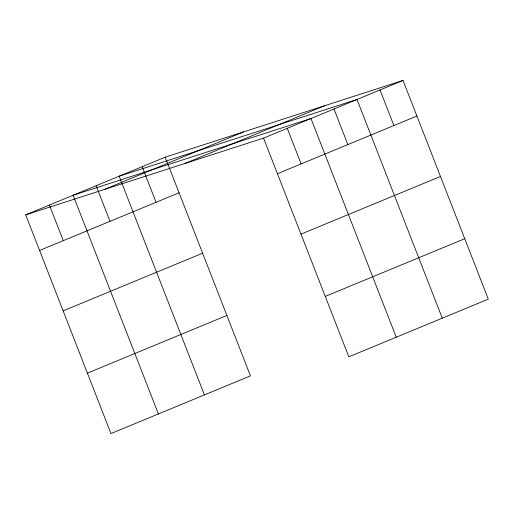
<?xml version="1.0" encoding="UTF-8"?>
<svg xmlns="http://www.w3.org/2000/svg" width="514" height="514" viewBox="0 0 514 514"><rect width="100%" height="100%" fill="white"/><g stroke="black" fill="none" stroke-linecap="round" stroke-linejoin="round"><path stroke-width="0.77" d="M25.7 214.858L165.174 157.175L403.027 80.435L488.3 299.142L348.826 356.825L263.553 138.118L25.7 214.858L110.973 433.565L250.446 375.882L165.174 157.175M104.194 189.531L243.668 131.854M185.059 163.439L324.54 105.755M263.553 138.118L403.027 80.435M39.578 250.453L179.058 192.769M277.431 173.713L416.905 116.029M63.138 310.88L202.612 253.196M300.992 234.14L440.466 176.456M87.412 373.138L226.886 315.455M325.266 296.398L464.74 238.714M380.013 89.95L393.891 125.544M442.271 318.179L357.005 99.472L119.152 176.212L204.418 394.919M333.991 108.987L347.869 144.582M396.243 337.21L310.976 118.503L73.123 195.249L158.396 413.956M287.262 128.307L301.14 163.908M142.166 166.697L156.044 202.291M96.137 185.727L110.015 221.328M49.408 205.054L63.293 240.648"/></g></svg>
